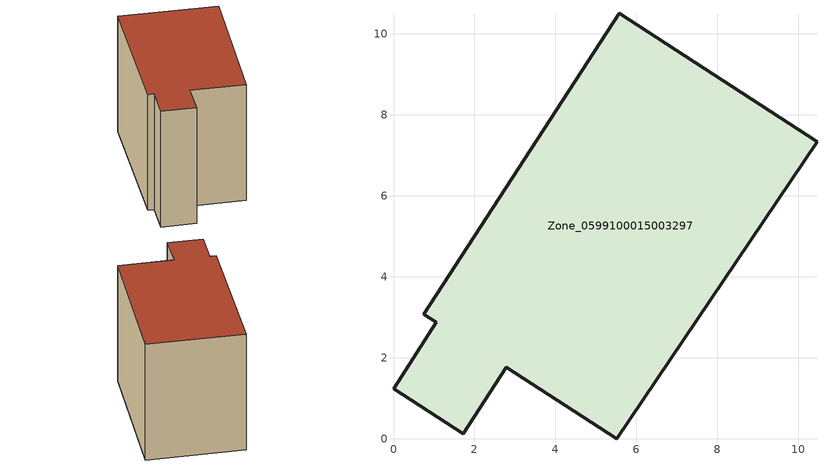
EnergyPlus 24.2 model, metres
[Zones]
Zone_0599100015003297
 floor ground (C_G): 0.75,3.08 5.58,10.51 10.46,7.34 5.51,0 2.79,1.77 1.72,0.12 0,1.24 1.06,2.88 z0.89
 wall outside (C_F): 5.58,10.51 0.75,3.08 1.06,2.88 0,1.24 1.72,0.12 2.79,1.77 5.51,0 10.46,7.34 5.58,10.51 z0.89:8.51
 roof outside (C_R): 1.72,0.12 2.79,1.77 5.51,0 10.46,7.34 5.58,10.51 0.75,3.08 1.06,2.88 0,1.24 z8.51
[BUILDING]
Pand.0599100015003297: North Axis=0; Terrain=City; Loads Convergence Tolerance Value=0.04; Temperature Convergence Tolerance Value=0.4; Solar Distribution=FullExterior; Maximum Number of Warmup Days=25; Minimum Number of Warmup Days=1
[Site:Location]
Rotterdam.The.Hague.AP_ZH_NLD Design_Conditions: Latitude=51.96; Longitude=4.45; Time Zone=1; Elevation=-4.5
[SITE:GROUNDTEMPERATURE:BUILDINGSURFACE]
18, 18, 18, 18, 18, 18, 18, 18, 18, 18, 18, 18
[MATERIAL] Thermal Absorptance=0.9; Solar Absorptance=0.7; Visible Absorptance=0.7
Name | Roughness | Thickness | Conductivity | Density | Specific Heat
G.TC.1965-1974 | MediumSmooth | 0.15 | 0.882353 | 540 | 1210
F.TC.1965-1974 | Rough | 0.3 | 0.697674 | 1920 | 840
R.TC.1965-1974 | MediumRough | 0.2 | 0.232558 | 1500 | 1000
[CONSTRUCTION]
C_G: G.TC.1965-1974
C_F: F.TC.1965-1974
C_R: R.TC.1965-1974
[ZONE]
Zone_0599100015003297: Type=1; Multiplier=1; Ceiling Height=Autocalculate; Volume=Autocalculate; Floor Area=autocalculate; Part of Total Floor Area=Yes
[ZONEINFILTRATION:DESIGNFLOWRATE]
Infil_Zone_0599100015003297: Zone or ZoneList or Space or SpaceList=Zone_0599100015003297; Schedule=AlwaysOn; Design Flow Rate Calculation Method=Flow/Area; Flow Rate per Floor Area=0.003; Constant Term Coefficient=1; Temperature Term Coefficient=0; Velocity Term Coefficient=0; Velocity Squared Term Coefficient=0
[HVACTEMPLATE:ZONE:IDEALLOADSAIRSYSTEM]
Zone_0599100015003297: Maximum Heating Supply Air Temperature=50; Minimum Cooling Supply Air Temperature=13; Maximum Heating Supply Air Humidity Ratio=0.0156; Minimum Cooling Supply Air Humidity Ratio=0.0077; Heating Limit=NoLimit; Cooling Limit=NoLimit; Dehumidification Control Type=ConstantSensibleHeatRatio; Cooling Sensible Heat Ratio=0.7; Dehumidification Setpoint=60; Humidification Control Type=None; Humidification Setpoint=30; Outdoor Air Method=None; Outdoor Air Flow Rate per Person=0.00944; Outdoor Air Flow Rate per Zone Floor Area=0; Outdoor Air Flow Rate per Zone=0; Demand Controlled Ventilation Type=None; Outdoor Air Economizer Type=NoEconomizer; Heat Recovery Type=None; Sensible Heat Recovery Effectiveness=0.7; Latent Heat Recovery Effectiveness=0.65
[ZONECONTROL:THERMOSTAT]
ThermostatControl_Zone_0599100015003297: Zone or ZoneList=Zone_0599100015003297; Control Type Schedule=DualSetpointControlType; Control 1=Thermostat_Zone_0599100015003297; Temperature Difference Between Cutout And Setpoint=0
[THERMOSTATSETPOINT:DUALSETPOINT]
Thermostat_Zone_0599100015003297: Heating Setpoint Temperature Schedule=HeatingSetpoint_Zone_0599100015003297; Cooling Setpoint Temperature Schedule=CoolingSetpoint_Zone_0599100015003297
[SCHEDULE:COMPACT]
HeatingSetpoint_Zone_0599100015003297: Through: 12/31, For: AllDays, Until: 24:00, 21
CoolingSetpoint_Zone_0599100015003297: Through: 12/31, For: AllDays, Until: 24:00, 24
DualSetpointControlType: Through: 12/31, For: AllDays, Until: 24:00, 4
AlwaysOn: Through: 12/31, For: AllDays, Until: 24:00, 1
